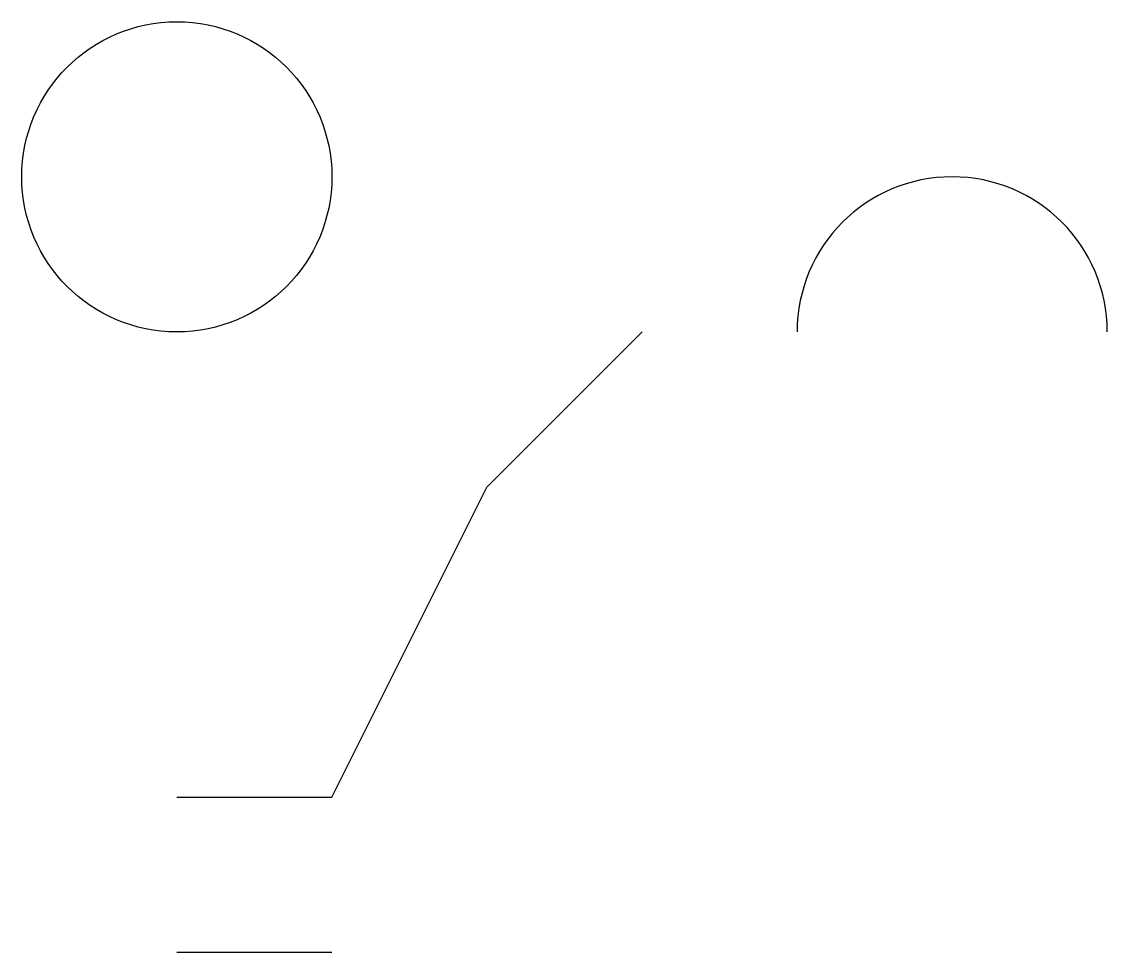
# Model space of a CAD drawing. Header units: inches. Extents: x -1 to 6, y 0 to 6.
import ezdxf

# ---------------------------------------------------------------- set-up
doc = ezdxf.new("R2010")
doc.units = ezdxf.units.IN
doc.header["$MEASUREMENT"] = 0

msp = doc.modelspace()

# ---------------------------------------------------------------- linework, layer by layer
for p, q in [((2, 3), (3, 4)), ((1, 1), (2, 3)), ((0, 1), (1, 1)), ((0, 0), (1, 0))]:
    msp.add_line(p, q)
msp.add_circle((0, 5), 1)
msp.add_arc((5, 4), 1, 0, 180)

doc.saveas('drawing.dxf')
